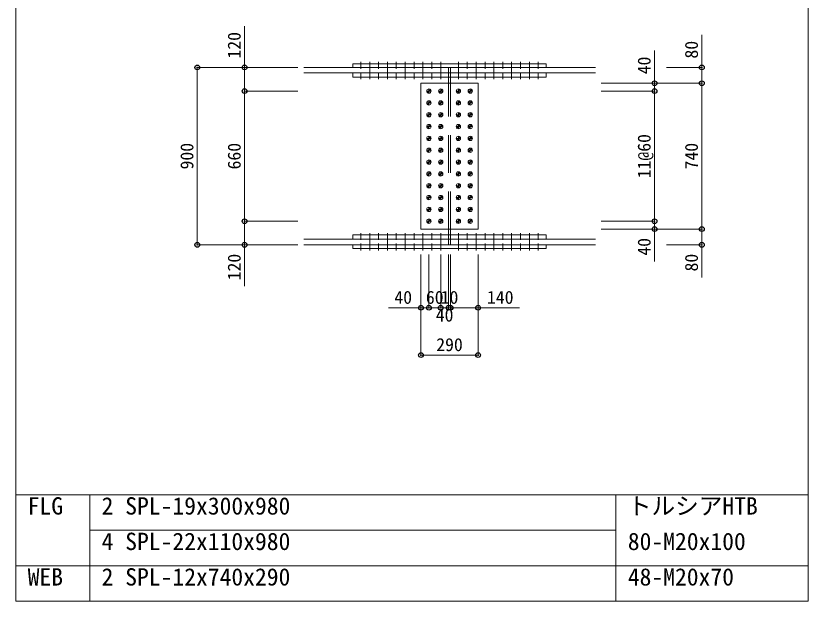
# Model space of a CAD drawing. Units: millimetres, scale not verified. Extents: x -8310 to 8310, y -4800 to 5700.
# Drawn here: x 90 to 4110, y -4800 to -1831 of the extents above; entities that cross this region are included whole.
import ezdxf
from ezdxf.enums import TextEntityAlignment as Align

# ---------------------------------------------------------------- set-up
doc = ezdxf.new("R2010")
doc.units = ezdxf.units.MM
doc.header["$LTSCALE"] = 30
doc.header["$PDMODE"] = 32
doc.header["$PDSIZE"] = 24
doc.linetypes.add('DASHED1', pattern=[1.8, 1.2, -0.6])
doc.linetypes.add('USER2', pattern=[9.525, 6.35, -3.175])
doc.layers.add('0-0', color=7, linetype='Continuous')
doc.layers.add('0-2', color=7, linetype='Continuous')
for name, color, linetype, lineweight in [('0-1', 7, 'Continuous', 18), ('0-5', 7, 'Continuous', 18), ('0-6', 7, 'USER2', 18), ('0-8', 7, 'Continuous', 18), ('0-9', 7, 'Continuous', 18), ('0-A', 7, 'Continuous', 18), ('0-B', 7, 'Continuous', 18)]:
    doc.layers.add(name, color=color, linetype=linetype, lineweight=lineweight)
doc.styles.add('ＭＳ ゴシック', font='')
doc.styles.get('ＭＳ ゴシック').set_extended_font_data('MS Gothic')

msp = doc.modelspace()

# ---------------------------------------------------------------- linework, layer by layer
at = {"layer": '0-0'}
for p in [(1010.5, -2092.5), (1250.5, -2092.5), (3570.5, -2092.5), (3330.5, -2172.5), (3570.5, -2172.5), (1250.5, -2212.5), (3330.5, -2212.5), (1250.5, -2872.5), (3330.5, -2872.5), (3330.5, -2912.5), (3570.5, -2912.5), (1010.5, -2992.5), (1250.5, -2992.5), (3570.5, -2992.5), (2145.5, -3311.5), (2185.5, -3311.5), (2245.5, -3311.5), (2285.5, -3311.5), (2295.5, -3311.5), (2435.5, -3311.5), (2145.5, -3551.5), (2435.5, -3551.5)]:
    msp.add_point(p, dxfattribs=at)
at = {"layer": '0-1'}
for p, q in [((90, -4800), (90, 360)), ((4110, -4800), (4110, 360)), ((90, -4260), (4110, -4260)), ((465, -4800), (465, -4260)), ((3135, -4800), (3135, -4260)), ((465, -4440), (3135, -4440)), ((90, -4620), (4110, -4620)), ((90, -4800), (4110, -4800))]:
    msp.add_line(p, q, dxfattribs=at)
at = {"layer": '0-5'}
for p, q in [((1800.5, -2073.5), (2780.5, -2073.5)), ((1800.5, -2092.5), (1800.5, -2073.5)), ((1550.5, -2092.5), (2285.5, -2092.5)), ((1800.5, -2120.5), (2780.5, -2120.5)), ((1800.5, -2142.5), (1800.5, -2120.5)), ((2295.5, -2092.5), (3030.5, -2092.5)), ((2295.5, -2120.5), (2295.5, -2092.5)), ((2295.5, -2120.5), (3030.5, -2120.5)), ((2285.5, -2172.5), (2285.5, -2142.5)), ((2295.5, -2172.5), (2295.5, -2142.5)), ((2145.5, -2172.5), (2435.5, -2172.5)), ((2145.5, -2912.5), (2145.5, -2172.5)), ((2285.5, -2942.5), (2285.5, -2912.5)), ((2295.5, -2942.5), (2295.5, -2912.5)), ((1550.5, -2964.5), (2285.5, -2964.5)), ((1800.5, -2942.5), (2285.5, -2942.5)), ((1800.5, -2964.5), (1800.5, -2942.5)), ((1800.5, -2964.5), (2285.5, -2964.5)), ((2285.5, -2942.5), (2780.5, -2942.5)), ((2285.5, -2964.5), (2780.5, -2964.5)), ((2780.5, -2964.5), (2780.5, -2942.5)), ((1800.5, -2992.5), (2285.5, -2992.5)), ((1800.5, -3011.5), (1800.5, -2992.5)), ((1800.5, -3011.5), (2285.5, -3011.5)), ((2285.5, -2992.5), (2780.5, -2992.5)), ((2285.5, -3011.5), (2780.5, -3011.5)), ((2295.5, -2992.5), (3030.5, -2992.5)), ((2780.5, -3011.5), (2780.5, -2992.5))]:
    msp.add_line(p, q, dxfattribs=at)
for points in [[(1800.5, -2092.5), (2780.5, -2092.5), (2780.5, -2073.5)], [(1550.5, -2120.5), (2285.5, -2120.5), (2285.5, -2092.5)], [(1800.5, -2142.5), (2780.5, -2142.5), (2780.5, -2120.5)], [(2145.5, -2912.5), (2435.5, -2912.5), (2435.5, -2172.5)], [(1550.5, -2992.5), (2285.5, -2992.5), (2285.5, -2964.5)], [(2295.5, -2992.5), (2295.5, -2964.5), (3030.5, -2964.5)]]:
    msp.add_lwpolyline(points, dxfattribs=at)
at = {"layer": '0-6'}
for p, q in [((2285.5, -2142.5), (2285.5, -2120.5)), ((2295.5, -2142.5), (2295.5, -2120.5)), ((2285.5, -2912.5), (2285.5, -2172.5)), ((2295.5, -2912.5), (2295.5, -2172.5)), ((2285.5, -2964.5), (2285.5, -2942.5)), ((2295.5, -2964.5), (2295.5, -2942.5))]:
    msp.add_line(p, q, dxfattribs=at)
at = {"layer": '0-8'}
for p, q in [((2176.17, -2221.84), (2194.83, -2203.17)), ((2185.5, -2223.5), (2185.5, -2201.5)), ((2236.17, -2221.84), (2254.83, -2203.17)), ((2245.5, -2223.5), (2245.5, -2201.5)), ((2326.17, -2221.84), (2344.83, -2203.17)), ((2335.5, -2223.5), (2335.5, -2201.5)), ((2386.17, -2221.84), (2404.83, -2203.17)), ((2395.5, -2223.5), (2395.5, -2201.5)), ((2174.5, -2212.5), (2196.5, -2212.5)), ((2234.5, -2212.5), (2256.5, -2212.5)), ((2324.5, -2212.5), (2346.5, -2212.5)), ((2384.5, -2212.5), (2406.5, -2212.5)), ((2174.5, -2272.5), (2196.5, -2272.5)), ((2176.17, -2281.84), (2194.83, -2263.17)), ((2185.5, -2283.5), (2185.5, -2261.5)), ((2234.5, -2272.5), (2256.5, -2272.5)), ((2236.17, -2281.84), (2254.83, -2263.17)), ((2245.5, -2283.5), (2245.5, -2261.5)), ((2324.5, -2272.5), (2346.5, -2272.5)), ((2326.17, -2281.84), (2344.83, -2263.17)), ((2335.5, -2283.5), (2335.5, -2261.5)), ((2384.5, -2272.5), (2406.5, -2272.5)), ((2386.17, -2281.84), (2404.83, -2263.17)), ((2395.5, -2283.5), (2395.5, -2261.5)), ((2176.17, -2341.84), (2194.83, -2323.17)), ((2185.5, -2343.5), (2185.5, -2321.5)), ((2236.17, -2341.84), (2254.83, -2323.17)), ((2245.5, -2343.5), (2245.5, -2321.5)), ((2326.17, -2341.84), (2344.83, -2323.17)), ((2335.5, -2343.5), (2335.5, -2321.5)), ((2386.17, -2341.84), (2404.83, -2323.17)), ((2395.5, -2343.5), (2395.5, -2321.5)), ((2174.5, -2332.5), (2196.5, -2332.5)), ((2234.5, -2332.5), (2256.5, -2332.5)), ((2324.5, -2332.5), (2346.5, -2332.5)), ((2384.5, -2332.5), (2406.5, -2332.5)), ((2174.5, -2392.5), (2196.5, -2392.5)), ((2176.17, -2401.84), (2194.83, -2383.17)), ((2185.5, -2403.5), (2185.5, -2381.5)), ((2234.5, -2392.5), (2256.5, -2392.5)), ((2236.17, -2401.84), (2254.83, -2383.17)), ((2245.5, -2403.5), (2245.5, -2381.5)), ((2324.5, -2392.5), (2346.5, -2392.5)), ((2326.17, -2401.84), (2344.83, -2383.17)), ((2335.5, -2403.5), (2335.5, -2381.5)), ((2384.5, -2392.5), (2406.5, -2392.5)), ((2386.17, -2401.84), (2404.83, -2383.17)), ((2395.5, -2403.5), (2395.5, -2381.5)), ((2176.17, -2461.84), (2194.83, -2443.17)), ((2185.5, -2463.5), (2185.5, -2441.5)), ((2236.17, -2461.84), (2254.83, -2443.17)), ((2245.5, -2463.5), (2245.5, -2441.5)), ((2326.17, -2461.84), (2344.83, -2443.17)), ((2335.5, -2463.5), (2335.5, -2441.5)), ((2386.17, -2461.84), (2404.83, -2443.17)), ((2395.5, -2463.5), (2395.5, -2441.5)), ((2174.5, -2452.5), (2196.5, -2452.5)), ((2234.5, -2452.5), (2256.5, -2452.5)), ((2324.5, -2452.5), (2346.5, -2452.5)), ((2384.5, -2452.5), (2406.5, -2452.5)), ((2174.5, -2512.5), (2196.5, -2512.5)), ((2176.17, -2521.84), (2194.83, -2503.17)), ((2185.5, -2523.5), (2185.5, -2501.5)), ((2234.5, -2512.5), (2256.5, -2512.5)), ((2236.17, -2521.84), (2254.83, -2503.17)), ((2245.5, -2523.5), (2245.5, -2501.5)), ((2324.5, -2512.5), (2346.5, -2512.5)), ((2326.17, -2521.84), (2344.83, -2503.17)), ((2335.5, -2523.5), (2335.5, -2501.5)), ((2384.5, -2512.5), (2406.5, -2512.5)), ((2386.17, -2521.84), (2404.83, -2503.17)), ((2395.5, -2523.5), (2395.5, -2501.5)), ((2174.5, -2572.5), (2196.5, -2572.5)), ((2176.17, -2581.84), (2194.83, -2563.17)), ((2185.5, -2583.5), (2185.5, -2561.5)), ((2234.5, -2572.5), (2256.5, -2572.5)), ((2236.17, -2581.84), (2254.83, -2563.17)), ((2245.5, -2583.5), (2245.5, -2561.5)), ((2324.5, -2572.5), (2346.5, -2572.5)), ((2326.17, -2581.84), (2344.83, -2563.17)), ((2335.5, -2583.5), (2335.5, -2561.5)), ((2384.5, -2572.5), (2406.5, -2572.5)), ((2386.17, -2581.84), (2404.83, -2563.17)), ((2395.5, -2583.5), (2395.5, -2561.5)), ((2174.5, -2632.5), (2196.5, -2632.5)), ((2176.17, -2641.84), (2194.83, -2623.17)), ((2185.5, -2643.5), (2185.5, -2621.5)), ((2234.5, -2632.5), (2256.5, -2632.5)), ((2236.17, -2641.84), (2254.83, -2623.17)), ((2245.5, -2643.5), (2245.5, -2621.5)), ((2324.5, -2632.5), (2346.5, -2632.5)), ((2326.17, -2641.84), (2344.83, -2623.17)), ((2335.5, -2643.5), (2335.5, -2621.5)), ((2384.5, -2632.5), (2406.5, -2632.5)), ((2386.17, -2641.84), (2404.83, -2623.17)), ((2395.5, -2643.5), (2395.5, -2621.5)), ((2174.5, -2692.5), (2196.5, -2692.5)), ((2176.17, -2701.84), (2194.83, -2683.17)), ((2185.5, -2703.5), (2185.5, -2681.5)), ((2234.5, -2692.5), (2256.5, -2692.5)), ((2236.17, -2701.84), (2254.83, -2683.17)), ((2245.5, -2703.5), (2245.5, -2681.5)), ((2324.5, -2692.5), (2346.5, -2692.5)), ((2326.17, -2701.84), (2344.83, -2683.17)), ((2335.5, -2703.5), (2335.5, -2681.5)), ((2384.5, -2692.5), (2406.5, -2692.5)), ((2386.17, -2701.84), (2404.83, -2683.17)), ((2395.5, -2703.5), (2395.5, -2681.5)), ((2174.5, -2752.5), (2196.5, -2752.5)), ((2176.17, -2761.84), (2194.83, -2743.17)), ((2185.5, -2763.5), (2185.5, -2741.5)), ((2234.5, -2752.5), (2256.5, -2752.5)), ((2236.17, -2761.84), (2254.83, -2743.17)), ((2245.5, -2763.5), (2245.5, -2741.5)), ((2324.5, -2752.5), (2346.5, -2752.5)), ((2326.17, -2761.84), (2344.83, -2743.17)), ((2335.5, -2763.5), (2335.5, -2741.5)), ((2384.5, -2752.5), (2406.5, -2752.5)), ((2386.17, -2761.84), (2404.83, -2743.17)), ((2395.5, -2763.5), (2395.5, -2741.5)), ((2174.5, -2812.5), (2196.5, -2812.5)), ((2176.17, -2821.84), (2194.83, -2803.17)), ((2185.5, -2823.5), (2185.5, -2801.5)), ((2234.5, -2812.5), (2256.5, -2812.5)), ((2236.17, -2821.84), (2254.83, -2803.17)), ((2245.5, -2823.5), (2245.5, -2801.5)), ((2324.5, -2812.5), (2346.5, -2812.5)), ((2326.17, -2821.84), (2344.83, -2803.17)), ((2335.5, -2823.5), (2335.5, -2801.5)), ((2384.5, -2812.5), (2406.5, -2812.5)), ((2386.17, -2821.84), (2404.83, -2803.17)), ((2395.5, -2823.5), (2395.5, -2801.5)), ((2174.5, -2872.5), (2196.5, -2872.5)), ((2176.17, -2881.84), (2194.83, -2863.17)), ((2185.5, -2883.5), (2185.5, -2861.5)), ((2234.5, -2872.5), (2256.5, -2872.5)), ((2236.17, -2881.84), (2254.83, -2863.17)), ((2245.5, -2883.5), (2245.5, -2861.5)), ((2324.5, -2872.5), (2346.5, -2872.5)), ((2326.17, -2881.84), (2344.83, -2863.17)), ((2335.5, -2883.5), (2335.5, -2861.5)), ((2384.5, -2872.5), (2406.5, -2872.5)), ((2386.17, -2881.84), (2404.83, -2863.17)), ((2395.5, -2883.5), (2395.5, -2861.5))]:
    msp.add_line(p, q, dxfattribs=at)
at = {"layer": '0-9', "linetype": 'DASHED1'}
for p, q in [((1840.5, -2063.5), (1840.5, -2152.5)), ((1930.5, -2063.5), (1930.5, -2152.5)), ((2020.5, -2063.5), (2020.5, -2152.5)), ((2110.5, -2063.5), (2110.5, -2152.5)), ((2200.5, -2063.5), (2200.5, -2152.5)), ((2380.5, -2063.5), (2380.5, -2152.5)), ((2470.5, -2063.5), (2470.5, -2152.5)), ((2560.5, -2063.5), (2560.5, -2152.5)), ((2650.5, -2063.5), (2650.5, -2152.5)), ((2740.5, -2063.5), (2740.5, -2152.5)), ((1840.5, -3021.5), (1840.5, -2932.5)), ((1930.5, -3021.5), (1930.5, -2932.5)), ((2020.5, -3021.5), (2020.5, -2932.5)), ((2110.5, -3021.5), (2110.5, -2932.5)), ((2200.5, -3021.5), (2200.5, -2932.5)), ((2380.5, -3021.5), (2380.5, -2932.5)), ((2470.5, -3021.5), (2470.5, -2932.5)), ((2560.5, -3021.5), (2560.5, -2932.5)), ((2650.5, -3021.5), (2650.5, -2932.5)), ((2740.5, -3021.5), (2740.5, -2932.5))]:
    msp.add_line(p, q, dxfattribs=at)
at = {"layer": '0-9'}
for p, q in [((1885.5, -2063.5), (1885.5, -2152.5)), ((1975.5, -2063.5), (1975.5, -2152.5)), ((2065.5, -2063.5), (2065.5, -2152.5)), ((2155.5, -2063.5), (2155.5, -2152.5)), ((2245.5, -2063.5), (2245.5, -2152.5)), ((2335.5, -2063.5), (2335.5, -2152.5)), ((2425.5, -2063.5), (2425.5, -2152.5)), ((2515.5, -2063.5), (2515.5, -2152.5)), ((2605.5, -2063.5), (2605.5, -2152.5)), ((2695.5, -2063.5), (2695.5, -2152.5)), ((1885.5, -3021.5), (1885.5, -2932.5)), ((1975.5, -3021.5), (1975.5, -2932.5)), ((2065.5, -3021.5), (2065.5, -2932.5)), ((2155.5, -3021.5), (2155.5, -2932.5)), ((2245.5, -3021.5), (2245.5, -2932.5)), ((2335.5, -3021.5), (2335.5, -2932.5)), ((2425.5, -3021.5), (2425.5, -2932.5)), ((2515.5, -3021.5), (2515.5, -2932.5)), ((2605.5, -3021.5), (2605.5, -2932.5)), ((2695.5, -3021.5), (2695.5, -2932.5))]:
    msp.add_line(p, q, dxfattribs=at)
at = {"layer": '0-A'}
for p, q in [((1520.5, -2092.5), (1010.5, -2092.5)), ((1520.5, -2092.5), (1250.5, -2092.5)), ((3391.43, -2092.5), (3570.5, -2092.5)), ((3060.5, -2172.5), (3330.5, -2172.5)), ((3060.5, -2172.5), (3570.5, -2172.5)), ((1520.5, -2212.5), (1250.5, -2212.5)), ((3060.5, -2212.5), (3330.5, -2212.5)), ((1520.5, -2872.5), (1250.5, -2872.5)), ((1250.5, -3202.5), (1250.5, -2872.5)), ((3060.5, -2872.5), (3330.5, -2872.5)), ((3330.5, -3077.5), (3330.5, -2872.5)), ((3060.5, -2912.5), (3330.5, -2912.5)), ((3060.5, -2912.5), (3570.5, -2912.5)), ((3570.5, -3157.5), (3570.5, -2912.5)), ((1520.5, -2992.5), (1250.5, -2992.5)), ((3391.43, -2992.5), (3570.5, -2992.5)), ((2145.5, -3041.5), (2145.5, -3311.5)), ((2145.5, -3041.5), (2145.5, -3551.5)), ((2185.5, -3041.5), (2185.5, -3311.5)), ((2185.5, -3041.5), (2185.5, -3311.5)), ((2245.5, -3041.5), (2245.5, -3311.5)), ((2245.5, -3041.5), (2245.5, -3311.5)), ((2285.5, -3041.5), (2285.5, -3311.5)), ((2285.5, -3041.5), (2285.5, -3311.5)), ((2295.5, -3041.5), (2295.5, -3311.5)), ((2295.5, -3041.5), (2295.5, -3311.5)), ((2435.5, -3041.5), (2435.5, -3311.5)), ((2435.5, -3041.5), (2435.5, -3551.5)), ((1980.5, -3311.5), (2185.5, -3311.5)), ((2185.5, -3311.5), (2245.5, -3311.5)), ((2245.5, -3311.5), (2285.5, -3311.5)), ((2285.5, -3311.5), (2295.5, -3311.5)), ((2295.5, -3311.5), (2645.5, -3311.5)), ((2145.5, -3551.5), (2435.5, -3551.5))]:
    msp.add_line(p, q, dxfattribs=at)
for points in [[(1520.5, -2212.5), (1250.5, -2212.5), (1250.5, -1882.5)], [(3060.5, -2172.5), (3570.5, -2172.5), (3570.5, -1927.5)], [(3060.5, -2212.5), (3330.5, -2212.5), (3330.5, -2007.5)], [(1520.5, -2992.5), (1010.5, -2992.5), (1010.5, -2092.5)], [(3060.5, -2912.5), (3570.5, -2912.5), (3570.5, -2172.5)], [(1520.5, -2872.5), (1250.5, -2872.5), (1250.5, -2212.5)], [(3060.5, -2872.5), (3330.5, -2872.5), (3330.5, -2212.5)]]:
    msp.add_lwpolyline(points, dxfattribs=at)
at = {"layer": '0-B'}
for centre in [(2185.5, -2212.5), (2245.5, -2212.5), (2335.5, -2212.5), (2395.5, -2212.5), (2185.5, -2272.5), (2245.5, -2272.5), (2335.5, -2272.5), (2395.5, -2272.5), (2185.5, -2332.5), (2245.5, -2332.5), (2335.5, -2332.5), (2395.5, -2332.5), (2185.5, -2392.5), (2245.5, -2392.5), (2335.5, -2392.5), (2395.5, -2392.5), (2185.5, -2452.5), (2245.5, -2452.5), (2335.5, -2452.5), (2395.5, -2452.5), (2185.5, -2512.5), (2245.5, -2512.5), (2335.5, -2512.5), (2395.5, -2512.5), (2185.5, -2572.5), (2245.5, -2572.5), (2335.5, -2572.5), (2395.5, -2572.5), (2185.5, -2632.5), (2245.5, -2632.5), (2335.5, -2632.5), (2395.5, -2632.5), (2185.5, -2692.5), (2245.5, -2692.5), (2335.5, -2692.5), (2395.5, -2692.5), (2185.5, -2752.5), (2245.5, -2752.5), (2335.5, -2752.5), (2395.5, -2752.5), (2185.5, -2812.5), (2245.5, -2812.5), (2335.5, -2812.5), (2395.5, -2812.5), (2185.5, -2872.5), (2245.5, -2872.5), (2335.5, -2872.5), (2395.5, -2872.5)]:
    msp.add_circle(centre, 11, dxfattribs=at)

# ---------------------------------------------------------------- texts
at = {"layer": '0-2', "style": 'ＭＳ ゴシック'}
for s, p in [('FLG', (150, -4387.2)), ('2', (525, -4387.2)), ('SPL-19x300x980', (645, -4387.2)), ('トルシアHTB', (3195, -4387.2)), ('4', (525, -4567.2)), ('SPL-22x110x980', (645, -4567.2)), ('80-M20x100', (3195, -4567.2)), ('WEB', (150, -4747.2)), ('2', (525, -4747.2)), ('SPL-12x740x290', (645, -4747.2)), ('48-M20x70', (3195, -4747.2))]:
    msp.add_text(s, height=87.98, dxfattribs=at).set_placement(p, align=Align.BOTTOM_LEFT)
at = {"layer": '0-A', "style": 'ＭＳ ゴシック'}
for s, p in [('120', (1250.5, -2047.5)), ('80', (3570.5, -2047.5)), ('40', (3330.5, -2127.5)), ('11@60', (3330.5, -2655)), ('900', (1010.5, -2610)), ('660', (1250.5, -2610)), ('740', (3570.5, -2610)), ('40', (3330.5, -3047.5)), ('120', (1250.5, -3172.5)), ('80', (3570.5, -3127.5))]:
    msp.add_text(s, height=65.98, rotation=90, dxfattribs=at).set_placement(p, align=Align.BOTTOM_LEFT)
for s, p in [('40', (2010.5, -3311.5)), ('60', (2170.5, -3311.5)), ('10', (2245.5, -3311.5)), ('140', (2480.5, -3311.5)), ('40', (2220.5, -3401.5)), ('290', (2223, -3551.5))]:
    msp.add_text(s, height=65.98, dxfattribs=at).set_placement(p, align=Align.BOTTOM_LEFT)

doc.saveas('drawing.dxf')
